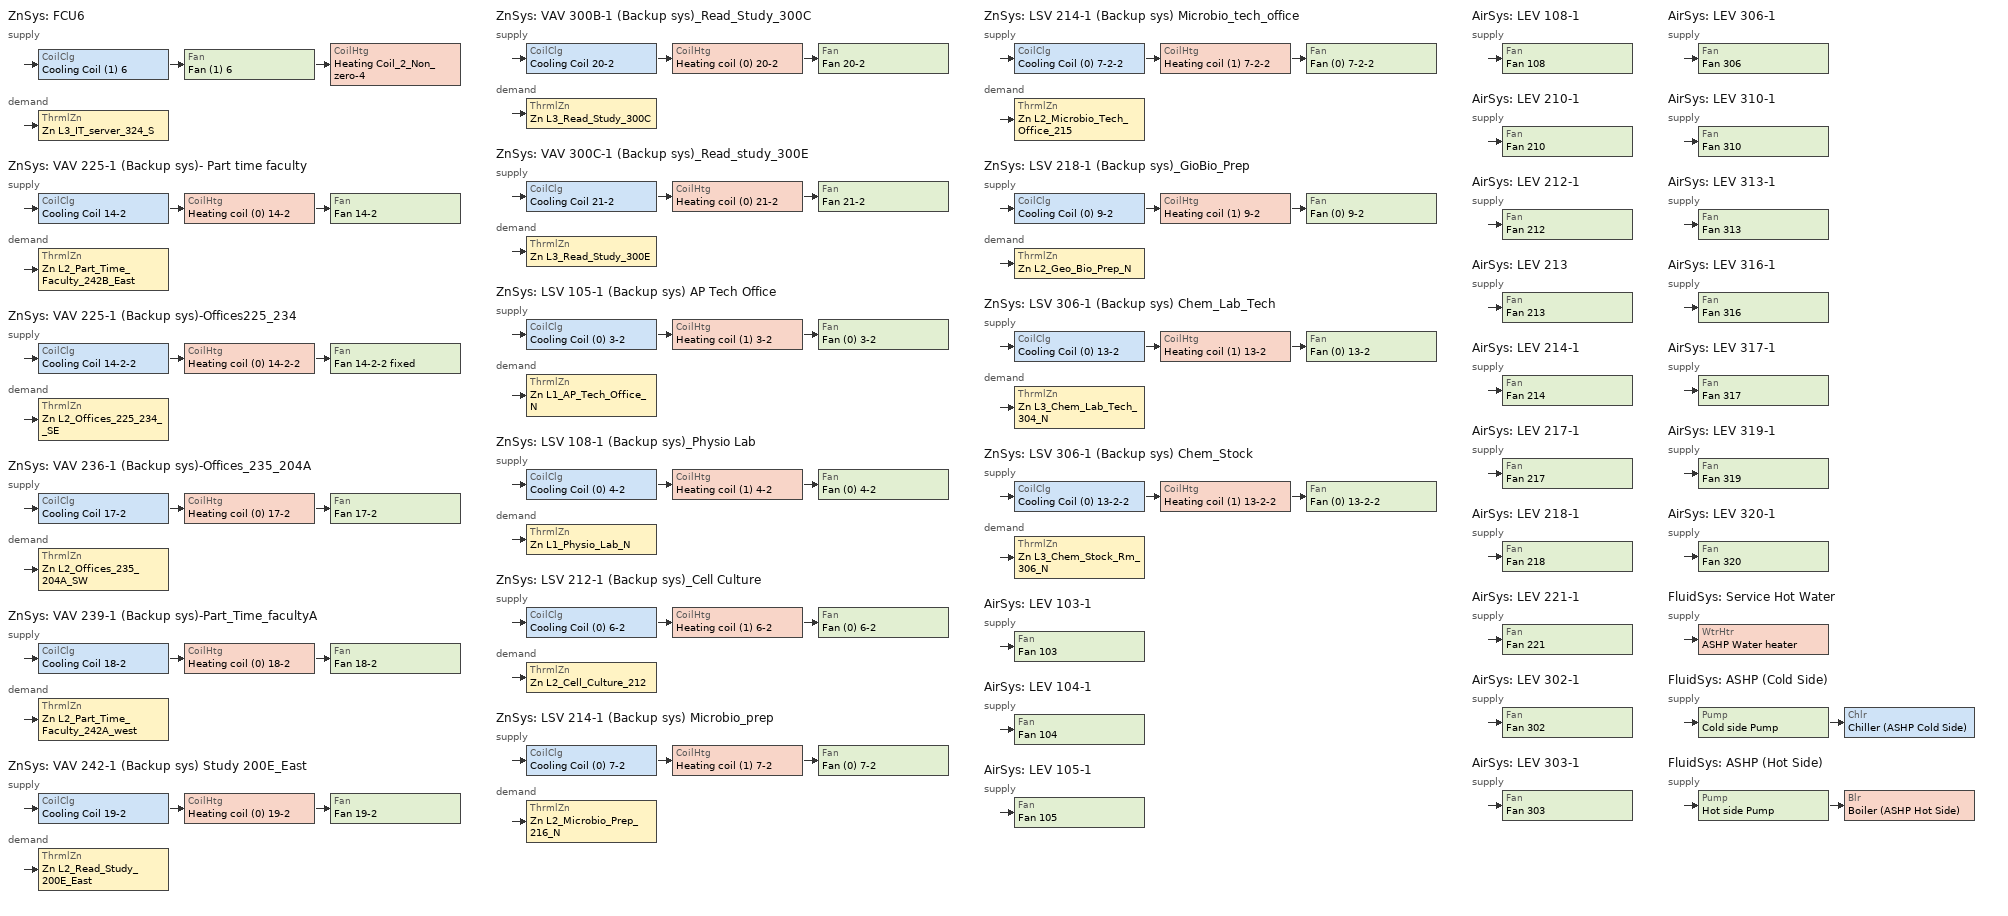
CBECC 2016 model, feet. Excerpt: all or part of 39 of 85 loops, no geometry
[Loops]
ZnSys 'FCU6'
 supply: CoilClg 'Cooling Coil (1) 6' > Fan 'Fan (1) 6' > CoilHtg 'Heating Coil_2_Non_zero-4'
 demand: ThrmlZn 'Zn L3_IT_server_324_S'
ZnSys 'VAV 225-1 (Backup sys)- Part time faculty'
 supply: CoilClg 'Cooling Coil 14-2' > CoilHtg 'Heating coil (0) 14-2' > Fan 'Fan 14-2'
 demand: ThrmlZn 'Zn L2_Part_Time_Faculty_242B_East'
ZnSys 'VAV 225-1 (Backup sys)-Offices225_234'
 supply: CoilClg 'Cooling Coil 14-2-2' > CoilHtg 'Heating coil (0) 14-2-2' > Fan 'Fan 14-2-2 fixed'
 demand: ThrmlZn 'Zn L2_Offices_225_234__SE'
ZnSys 'VAV 236-1 (Backup sys)-Offices_235_204A'
 supply: CoilClg 'Cooling Coil 17-2' > CoilHtg 'Heating coil (0) 17-2' > Fan 'Fan 17-2'
 demand: ThrmlZn 'Zn L2_Offices_235_204A_SW'
ZnSys 'VAV 239-1 (Backup sys)-Part_Time_facultyA'
 supply: CoilClg 'Cooling Coil 18-2' > CoilHtg 'Heating coil (0) 18-2' > Fan 'Fan 18-2'
 demand: ThrmlZn 'Zn L2_Part_Time_Faculty_242A_west'
ZnSys 'VAV 242-1 (Backup sys) Study 200E_East'
 supply: CoilClg 'Cooling Coil 19-2' > CoilHtg 'Heating coil (0) 19-2' > Fan 'Fan 19-2'
 demand: ThrmlZn 'Zn L2_Read_Study_200E_East'
ZnSys 'VAV 300B-1 (Backup sys)_Read_Study_300C'
 supply: CoilClg 'Cooling Coil 20-2' > CoilHtg 'Heating coil (0) 20-2' > Fan 'Fan 20-2'
 demand: ThrmlZn 'Zn L3_Read_Study_300C'
ZnSys 'VAV 300C-1 (Backup sys)_Read_study_300E'
 supply: CoilClg 'Cooling Coil 21-2' > CoilHtg 'Heating coil (0) 21-2' > Fan 'Fan 21-2'
 demand: ThrmlZn 'Zn L3_Read_Study_300E'
ZnSys 'LSV 105-1 (Backup sys) AP Tech Office'
 supply: CoilClg 'Cooling Coil (0) 3-2' > CoilHtg 'Heating coil (1) 3-2' > Fan 'Fan (0) 3-2'
 demand: ThrmlZn 'Zn L1_AP_Tech_Office_N'
ZnSys 'LSV 108-1 (Backup sys)_Physio Lab'
 supply: CoilClg 'Cooling Coil (0) 4-2' > CoilHtg 'Heating coil (1) 4-2' > Fan 'Fan (0) 4-2'
 demand: ThrmlZn 'Zn L1_Physio_Lab_N'
ZnSys 'LSV 212-1 (Backup sys)_Cell Culture'
 supply: CoilClg 'Cooling Coil (0) 6-2' > CoilHtg 'Heating coil (1) 6-2' > Fan 'Fan (0) 6-2'
 demand: ThrmlZn 'Zn L2_Cell_Culture_212'
ZnSys 'LSV 214-1 (Backup sys) Microbio_prep'
 supply: CoilClg 'Cooling Coil (0) 7-2' > CoilHtg 'Heating coil (1) 7-2' > Fan 'Fan (0) 7-2'
 demand: ThrmlZn 'Zn L2_Microbio_Prep_216_N'
ZnSys 'LSV 214-1 (Backup sys) Microbio_tech_office'
 supply: CoilClg 'Cooling Coil (0) 7-2-2' > CoilHtg 'Heating coil (1) 7-2-2' > Fan 'Fan (0) 7-2-2'
 demand: ThrmlZn 'Zn L2_Microbio_Tech_Office_215'
ZnSys 'LSV 218-1 (Backup sys)_GioBio_Prep'
 supply: CoilClg 'Cooling Coil (0) 9-2' > CoilHtg 'Heating coil (1) 9-2' > Fan 'Fan (0) 9-2'
 demand: ThrmlZn 'Zn L2_Geo_Bio_Prep_N'
ZnSys 'LSV 306-1 (Backup sys) Chem_Lab_Tech'
 supply: CoilClg 'Cooling Coil (0) 13-2' > CoilHtg 'Heating coil (1) 13-2' > Fan 'Fan (0) 13-2'
 demand: ThrmlZn 'Zn L3_Chem_Lab_Tech_304_N'
ZnSys 'LSV 306-1 (Backup sys) Chem_Stock'
 supply: CoilClg 'Cooling Coil (0) 13-2-2' > CoilHtg 'Heating coil (1) 13-2-2' > Fan 'Fan (0) 13-2-2'
 demand: ThrmlZn 'Zn L3_Chem_Stock_Rm_306_N'
AirSys 'LEV 103-1'
 supply: Fan 'Fan 103'
AirSys 'LEV 104-1'
 supply: Fan 'Fan 104'
AirSys 'LEV 105-1'
 supply: Fan 'Fan 105'
AirSys 'LEV 108-1'
 supply: Fan 'Fan 108'
AirSys 'LEV 210-1'
 supply: Fan 'Fan 210'
AirSys 'LEV 212-1'
 supply: Fan 'Fan 212'
AirSys 'LEV 213'
 supply: Fan 'Fan 213'
AirSys 'LEV 214-1'
 supply: Fan 'Fan 214'
AirSys 'LEV 217-1'
 supply: Fan 'Fan 217'
AirSys 'LEV 218-1'
 supply: Fan 'Fan 218'
AirSys 'LEV 221-1'
 supply: Fan 'Fan 221'
AirSys 'LEV 302-1'
 supply: Fan 'Fan 302'
AirSys 'LEV 303-1'
 supply: Fan 'Fan 303'
AirSys 'LEV 306-1'
 supply: Fan 'Fan 306'
AirSys 'LEV 310-1'
 supply: Fan 'Fan 310'
AirSys 'LEV 313-1'
 supply: Fan 'Fan 313'
AirSys 'LEV 316-1'
 supply: Fan 'Fan 316'
AirSys 'LEV 317-1'
 supply: Fan 'Fan 317'
AirSys 'LEV 319-1'
 supply: Fan 'Fan 319'
AirSys 'LEV 320-1'
 supply: Fan 'Fan 320'
FluidSys 'Service Hot Water'
 supply: WtrHtr 'ASHP Water heater'
FluidSys 'ASHP (Cold Side)'
 supply: Pump 'Cold side Pump' > Chlr 'Chiller (ASHP Cold Side) '
FluidSys 'ASHP (Hot Side)'
 supply: Pump 'Hot side Pump' > Blr 'Boiler (ASHP Hot Side)'
[ZnSys] Status=New; FanCtrl=Cycling; Cnt=1; IsComplexSys=0; DuctIns=0; DuctLctn=None; HERSDuctReq=0; HERSDuctTested=0; NRCAMch02A=0; NRCAMch06A=0; NRCAMch07A=0; NRCAMch08A=0; NRCAMch10A=0; NRCAMch11A=0; NRCAMch12A=0; NRCAMch13A=0; NRCAMch14A=0; NRCAMch16A=0; NRCAMch18A=0
Name | Type
FCU6; LSV 105-1 (Backup sys) AP Tech Office; LSV 108-1 (Backup sys)_Physio Lab; LSV 212-1 (Backup sys)_Cell Culture; LSV 214-1 (Backup sys) Microbio_prep; LSV 214-1 (Backup sys) Microbio_tech_office; LSV 218-1 (Backup sys)_GioBio_Prep; LSV 306-1 (Backup sys) Chem_Lab_Tech; LSV 306-1 (Backup sys) Chem_Stock | FPFC
VAV 225-1 (Backup sys)- Part time faculty; VAV 225-1 (Backup sys)-Offices225_234; VAV 236-1 (Backup sys)-Offices_235_204A; VAV 239-1 (Backup sys)-Part_Time_facultyA; VAV 242-1 (Backup sys) Study 200E_East; VAV 300B-1 (Backup sys)_Read_Study_300C; VAV 300C-1 (Backup sys)_Read_study_300E | SZHP
[CoilClg] FluidSegInRef=ASHP Supply Cold Water; FluidSegOutRef=ASHP Return Cold Water; CoilHdDsgn=2.5
Name | Sys | Type | CapTotGrossRtd | BypassMinEffCheck | CapTotNetRtd | DXSEER | DXEER | DXIEER
Cooling Coil (1) 6 | FCU6 | ChilledWater | 48000 | 0
Cooling Coil 14-2 | VAV 225-1 (Backup sys)- Part time faculty | DirectExpansion | 25616 | 1 | 25616 | 13.9 | 9.8
Cooling Coil 14-2-2 | VAV 225-1 (Backup sys)-Offices225_234 | DirectExpansion | 25616 | 1 | 25616 | 13.9 | 9.8
Cooling Coil 17-2 | VAV 236-1 (Backup sys)-Offices_235_204A | DirectExpansion | 25616 | 1 | 25616 | 13.9 | 9.8
Cooling Coil 18-2 | VAV 239-1 (Backup sys)-Part_Time_facultyA | DirectExpansion | 25616 | 1 | 25616 | 13.9 | 9.8
Cooling Coil 19-2 | VAV 242-1 (Backup sys) Study 200E_East | DirectExpansion | 25616 | 1 | 25616 | 13.9 | 9.8
Cooling Coil 20-2 | VAV 300B-1 (Backup sys)_Read_Study_300C | DirectExpansion | 25616 | 1 | 25616 | 13.9 | 9.8
Cooling Coil 21-2 | VAV 300C-1 (Backup sys)_Read_study_300E | DirectExpansion | 25616 | 1 | 25616 | 13.9 | 9.8
Cooling Coil (0) 3-2 | LSV 105-1 (Backup sys) AP Tech Office | ChilledWater | 165378 | 1 | 165378 |  | 9.8 | 12.2
Cooling Coil (0) 4-2 | LSV 108-1 (Backup sys)_Physio Lab | ChilledWater | 165378 | 1 | 165378 |  | 9.8 | 12.2
Cooling Coil (0) 6-2 | LSV 212-1 (Backup sys)_Cell Culture | ChilledWater | 165378 | 0 | 165378 |  | 9.8 | 12.2
Cooling Coil (0) 7-2 | LSV 214-1 (Backup sys) Microbio_prep | ChilledWater | 165378 | 1 | 165378 |  | 9.8 | 12.2
Cooling Coil (0) 7-2-2 | LSV 214-1 (Backup sys) Microbio_tech_office | ChilledWater | 165378 | 1 | 165378 |  | 9.8 | 12.2
Cooling Coil (0) 9-2 | LSV 218-1 (Backup sys)_GioBio_Prep | ChilledWater | 165378 | 1 | 165378 |  | 9.8 | 12.2
Cooling Coil (0) 13-2 | LSV 306-1 (Backup sys) Chem_Lab_Tech | ChilledWater | 165378 | 1 | 165378 |  | 9.8 | 12.2
Cooling Coil (0) 13-2-2 | LSV 306-1 (Backup sys) Chem_Stock | ChilledWater | 165378 | 1 | 165378 |  | 9.8 | 12.2
[Fan] CtrlMthd=VariableSpeedDrive
Name | Sys | Class | CentType | ModelingMthd | FlowCap | FlowMin | FlowEff | TotStaticPress | MtrHP | MtrType | MtrPoleCnt | MtrEff | MtrPos
Fan (1) 6 | FCU6 | Centrifugal | AirFoil | StaticPressure | 2200 | 0 | 0.35 | 0 | 0.5 | Open | 4 | 0.855 | InAirStream
Fan 14-2 | VAV 225-1 (Backup sys)- Part time faculty | Centrifugal | AirFoil | StaticPressure | 560 | 0 | 0.35 | 0 | 0.083 | Open | 4 | 0.855 | InAirStream
Fan 14-2-2 fixed | VAV 225-1 (Backup sys)-Offices225_234 | Centrifugal | AirFoil | StaticPressure | 840 | 0 | 0.35 | 0 | 0.083 | Open | 4 | 0.855 | InAirStream
Fan 17-2 | VAV 236-1 (Backup sys)-Offices_235_204A | Centrifugal | AirFoil | StaticPressure | 560 | 0 | 0.35 | 0 | 0.083 | Open | 4 | 0.855 | InAirStream
Fan 18-2 | VAV 239-1 (Backup sys)-Part_Time_facultyA | Centrifugal | AirFoil | StaticPressure | 560 | 0 | 0.35 | 0 | 0.083 | Open | 4 | 0.855 | InAirStream
Fan 19-2 | VAV 242-1 (Backup sys) Study 200E_East | Centrifugal | AirFoil | StaticPressure | 560 | 0 | 0.35 | 0 | 0.083 | Open | 4 | 0.855 | InAirStream
Fan 20-2 | VAV 300B-1 (Backup sys)_Read_Study_300C | Centrifugal | AirFoil | StaticPressure | 560 | 0 | 0.35 | 0 | 0.083 | Open | 4 | 0.855 | InAirStream
Fan 21-2 | VAV 300C-1 (Backup sys)_Read_study_300E | Centrifugal | AirFoil | StaticPressure | 560 | 0 | 0.35 | 0 | 0.083 | Open | 4 | 0.855 | InAirStream
Fan (0) 3-2 | LSV 105-1 (Backup sys) AP Tech Office | Centrifugal | AirFoil | StaticPressure | 3360 | 0 | 0.35 | 0 | 0 | Open | 4 | 0.4 | InAirStream
Fan (0) 4-2 | LSV 108-1 (Backup sys)_Physio Lab | Centrifugal | AirFoil | StaticPressure | 3360 | 0 | 0.35 | 0 | 0 | Open | 4 | 0.4 | InAirStream
Fan (0) 6-2 | LSV 212-1 (Backup sys)_Cell Culture | Centrifugal | AirFoil | StaticPressure | 3360 | 0 | 0.35 | 0 | 0 | Open | 4 | 0.4 | InAirStream
Fan (0) 7-2 | LSV 214-1 (Backup sys) Microbio_prep | Centrifugal | AirFoil | StaticPressure | 3360 | 0 | 0.35 | 0 | 0 | Open | 4 | 0.4 | InAirStream
Fan (0) 7-2-2 | LSV 214-1 (Backup sys) Microbio_tech_office | Centrifugal | AirFoil | StaticPressure | 3360 | 0 | 0.35 | 0 | 0 | Open | 4 | 0.4 | InAirStream
Fan (0) 9-2 | LSV 218-1 (Backup sys)_GioBio_Prep | Centrifugal | AirFoil | StaticPressure | 3360 | 0 | 0.35 | 0 | 0 | Open | 4 | 0.4 | InAirStream
Fan (0) 13-2 | LSV 306-1 (Backup sys) Chem_Lab_Tech | Centrifugal | AirFoil | StaticPressure | 3360 | 0 | 0.35 | 0 | 0 | Open | 4 | 0.4 | InAirStream
Fan (0) 13-2-2 | LSV 306-1 (Backup sys) Chem_Stock | Centrifugal | AirFoil | StaticPressure | 3360 | 0 | 0.35 | 0 | 0 | Open | 4 | 0.4 | InAirStream
Fan 103 | LEV 103-1 | Axial |  |  | 5200 | 520 |  | 0.3 | 1 |  |  | 0.855
Fan 104 | LEV 104-1 | Axial |  |  | 1450 | 180 |  | 0.3 | 1 |  |  | 0.855
Fan 105 | LEV 105-1 | Axial |  |  | 650 | 80 |  | 0.3 | 1 |  |  | 0.855
Fan 108 | LEV 108-1 | Axial |  |  | 2250 | 250 |  | 0.3 | 1 |  |  | 0.855
Fan 210 | LEV 210-1 | Axial |  |  | 3300 | 370 |  | 0.3 | 1 |  |  | 0.855
Fan 212 | LEV 212-1 | Axial |  |  | 2250 | 250 |  | 0.3 | 1 |  |  | 0.855
Fan 213 | LEV 213 | Axial |  |  | 1450 | 180 |  | 0.3 | 1 |  |  | 0.855
Fan 214 | LEV 214-1 | Axial |  |  | 2100 | 240 |  | 0.3 | 1 |  |  | 0.855
Fan 217 | LEV 217-1 | Axial |  |  | 5400 | 610 |  | 0.3 | 1 |  |  | 0.855
Fan 218 | LEV 218-1 | Axial |  |  | 650 | 80 |  | 0.3 | 1 |  |  | 0.855
Fan 221 | LEV 221-1 | Axial |  |  | 3300 | 370 |  | 0.3 | 1 |  |  | 0.855
Fan 302 | LEV 302-1 | Axial |  |  | 15150 | 1880 |  | 0.3 | 1 |  |  | 0.855
Fan 303 | LEV 303-1 | Axial |  |  | 1700 | 200 |  | 0.3 | 1 |  |  | 0.855
Fan 306 | LEV 306-1 | Axial |  |  | 6750 | 790 |  | 0.3 | 1 |  |  | 0.855
Fan 310 | LEV 310-1 | Axial |  |  | 9750 | 1200 |  | 0.3 | 1 |  |  | 0.855
Fan 313 | LEV 313-1 | Axial |  |  | 9750 | 1200 |  | 0.3 | 1 |  |  | 0.855
Fan 316 | LEV 316-1 | Axial |  |  | 2250 | 250 |  | 0.3 | 1 |  |  | 0.855
Fan 317 | LEV 317-1 | Axial |  |  | 650 | 80 |  | 0.3 | 1 |  |  | 0.855
Fan 319 | LEV 319-1 | Axial |  |  | 3300 | 2690 |  | 0.3 | 1 |  |  | 0.855
Fan 320 | LEV 320-1 | Axial |  |  | 1700 | 200 |  | 0.3 | 1 |  |  | 0.855
[CoilHtg] FluidSegInRef=ASHP Supply Hot Water; FluidSegOutRef=ASHP Return Hot Water
Name | Sys | Type | CapTotGrossRtd | CoilHdDsgn | CapTotNetRtd | HtPumpHSPF | HtPumpCOP | BypassMinEffCheck
Heating Coil_2_Non_zero-4 | FCU6 | HotWater | 1
Heating coil (0) 14-2 | VAV 225-1 (Backup sys)- Part time faculty | HeatPump | 31818 | 2.5 | 31818 | 7.7 | 2.9
Heating coil (0) 14-2-2 | VAV 225-1 (Backup sys)-Offices225_234 | HeatPump | 31818 | 2.5 | 31818 | 7.7 | 2.9
Heating coil (0) 17-2 | VAV 236-1 (Backup sys)-Offices_235_204A | HeatPump | 31818 | 2.5 | 31818 | 7.7 | 2.9
Heating coil (0) 18-2 | VAV 239-1 (Backup sys)-Part_Time_facultyA | HeatPump | 31818 | 2.5 | 31818 | 7.7 | 2.9
Heating coil (0) 19-2 | VAV 242-1 (Backup sys) Study 200E_East | HeatPump | 31818 | 2.5 | 31818 | 7.7 | 2.9
Heating coil (0) 20-2 | VAV 300B-1 (Backup sys)_Read_Study_300C | HeatPump | 31818 | 2.5 | 31818 | 7.7 | 2.9
Heating coil (0) 21-2 | VAV 300C-1 (Backup sys)_Read_study_300E | HeatPump | 31818 | 2.5 | 31818 | 7.7 | 2.9
Heating coil (1) 3-2 | LSV 105-1 (Backup sys) AP Tech Office | HotWater | 262103 | 2.5 | 262103 |  | 2.9 | 1
Heating coil (1) 4-2 | LSV 108-1 (Backup sys)_Physio Lab | HotWater | 262103 | 2.5 | 262103 |  | 2.9 | 1
Heating coil (1) 6-2 | LSV 212-1 (Backup sys)_Cell Culture | HotWater | 262103 | 2.5 | 262103 |  | 2.9 | 1
Heating coil (1) 7-2 | LSV 214-1 (Backup sys) Microbio_prep | HotWater | 262103 | 2.5 | 262103 |  | 2.9 | 1
Heating coil (1) 7-2-2 | LSV 214-1 (Backup sys) Microbio_tech_office | HotWater | 262103 | 2.5 | 262103 |  | 2.9 | 1
Heating coil (1) 9-2 | LSV 218-1 (Backup sys)_GioBio_Prep | HotWater | 262103 | 2.5 | 262103 |  | 2.9 | 1
Heating coil (1) 13-2 | LSV 306-1 (Backup sys) Chem_Lab_Tech | HotWater | 262103 | 2.5 | 262103 |  | 2.9 | 1
Heating coil (1) 13-2-2 | LSV 306-1 (Backup sys) Chem_Stock | HotWater | 262103 | 2.5 | 262103 |  | 2.9 | 1
[AirSys] Type=Exhaust; ExhSysType=Laboratory; ExhCtrlMthd=VariableFlowVariableSpeedFan
LEV 103-1; LEV 104-1; LEV 105-1; LEV 108-1; LEV 210-1; LEV 212-1; LEV 213; LEV 214-1; LEV 217-1; LEV 218-1; LEV 221-1; LEV 302-1; LEV 303-1; LEV 306-1; LEV 310-1; LEV 313-1; LEV 316-1; LEV 317-1; LEV 319-1; LEV 320-1
[AirSeg] Type=Exhaust
Name | Sys
AirSegment 103 | LEV 103-1
AirSegment 104 | LEV 104-1
AirSegment 105 | LEV 105-1
AirSegment 108 | LEV 108-1
AirSegment 210 | LEV 210-1
AirSegment 212 | LEV 212-1
AirSegment 213 | LEV 213
AirSegment 214 | LEV 214-1
AirSegment 217 | LEV 217-1
AirSegment 218 | LEV 218-1
AirSegment 221 | LEV 221-1
AirSegment 302-1 | LEV 302-1
AirSegment 303 | LEV 303-1
AirSegment 306 | LEV 306-1
AirSegment 310 | LEV 310-1
AirSegment 313 | LEV 313-1
AirSegment 316 | LEV 316-1
AirSegment 317 | LEV 317-1
AirSegment 319 | LEV 319-1
AirSegment 320 | LEV 320-1
[FluidSys] Status=New; CtrlType=DDC; TempCtrl=Fixed; NRCAMch08A=0; NRCAMch09A=0; NRCAMch10A=0; NRCAMch11A=0; NRCAMch15A=0; NRCAMch17A=0; NRCAMch18A=0
Name | Type | DsgnSupWtrTemp | DsgnSupWtrDelT | FixedSupTemp | AnnualSolFrac | WtrHtrTankVol | EqpList1Name | EqpList2Name | EqpList3Name | EqpList4Name
Service Hot Water | ServiceHotWater | 140 | 85 | 140 | 0 | 0
ASHP (Cold Side) | ChilledWater | 45 | 10 | 45
ASHP (Hot Side) | HotWater | 110 | 20 | 110 |  |  | ( - none -, - none -, - none -, - none -, - none -, - none -, - none -, - none -, - none -, - none - ) | ( - none -, - none -, - none -, - none -, - none -, - none -, - none -, - none -, - none -, - none - ) | ( - none -, - none -, - none -, - none -, - none -, - none -, - none -, - none -, - none -, - none - ) | ( - none -, - none -, - none -, - none -, - none -, - none -, - none -, - none -, - none -, - none - )
[FluidSeg]
Name | Sys | Type | Src
SHW supply | Service Hot Water | PrimarySupply
SHW make up | Service Hot Water | MakeupFluid | NoExternalSource
ASHP Supply Cold Water | ASHP (Cold Side) | PrimarySupply
ASHP Return Cold Water | ASHP (Cold Side) | PrimaryReturn
ASHP Supply Hot Water | ASHP (Hot Side) | PrimarySupply
ASHP Return Hot Water | ASHP (Hot Side) | PrimaryReturn
[WtrHtr]
ASHP Water heater: Sys=Service Hot Water; Status=New; Type=HeatPumpSplit; FluidSegOutRef=SHW supply; FluidSegMakeupRef=SHW make up; StorCap=119; EF=4.6; RE=0; ThrmlEff=0.99; CprsrLoc=1; StorLoc=1; FuelSrc=Electricity; CapRtd=2; InpPwr=6.74; StdbyLossFrac=0.05; ElecIgnit=0
[Pump] Status=New; OperCtrl=OnDemand; SpdCtrl=VariableSpeed; TotHd=60; FlowMin=0; ImpellerEff=0.77; MtrHP=5
Name | Sys | FlowCap | MtrEff
Cold side Pump | ASHP (Cold Side) | 170 | 0.94
Hot side Pump | ASHP (Hot Side) | 180 | 0.97
[Chlr]
Chiller (ASHP Cold Side) : Sys=ASHP (Cold Side); Type=Scroll; CndsrType=Air; EvapFluidSegInRef=ASHP Return Cold Water; EvapFluidSegOutRef=ASHP Supply Cold Water; EvapHasBypass=0; CapRtd=2.34e+06; EER=10.1; IPLVEER=14.1
[Blr]
Boiler (ASHP Hot Side): Sys=ASHP (Hot Side); Type=HotWater; FuelSrc=Electric; DraftType=Condensing; FluidSegInRef=ASHP Return Hot Water; FluidSegOutRef=ASHP Supply Hot Water; EntTempDsgn=90; LvgTempDsgn=110; CapRtd=1.8e+06; ThrmlEff=0.99
